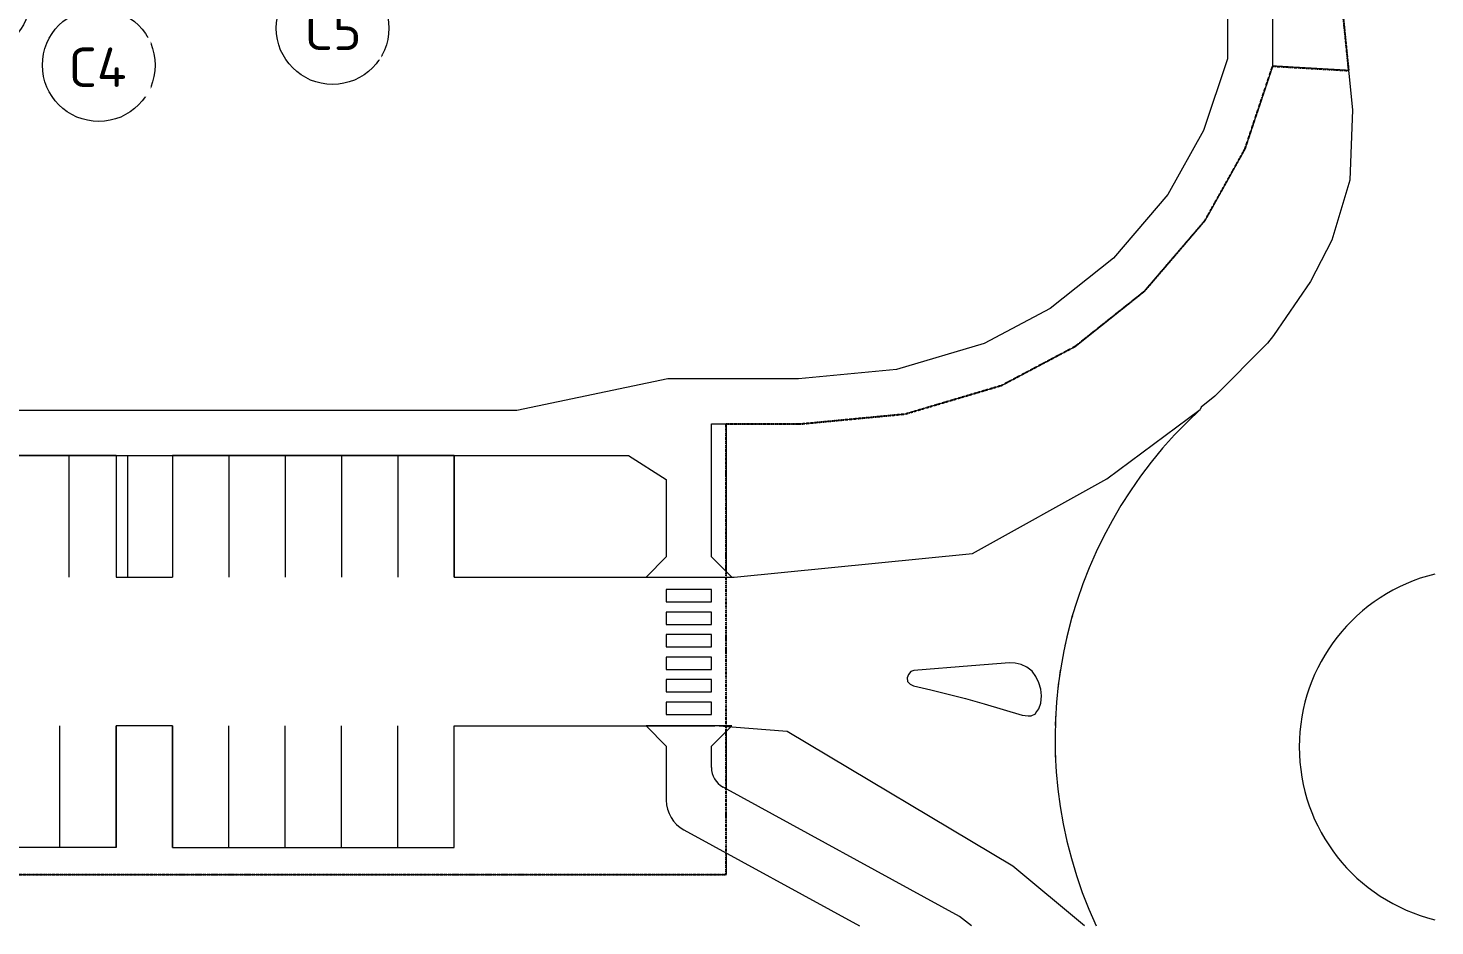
# Model space of a CAD drawing. Header units: millimetres. Extents: x 674 to 609626, y -20132 to 4061356.
# Drawn here: x 536418 to 598818, y 3943660 to 3983511 of the extents above; entities that cross this region are included whole.
import ezdxf

# ---------------------------------------------------------------- set-up
doc = ezdxf.new("R2010")
doc.units = ezdxf.units.MM
doc.linetypes.add('AEC_Double Dash', pattern=[39, 15, -4, 6, -4, 6, -4])
doc.linetypes.add('Boundary', pattern=[16, 5, -2, 5, -2, 0, -2])
for name, color, linetype, lineweight in [('A-010-M_LINE', 90, 'Continuous', 18), ('A-230-M_FLOOR', 192, 'Continuous', 13), ('C-910-M_SITE_BOUND', 91, 'Boundary', 25), ('Z-033_T_GRIDREF', 31, 'Continuous', 13)]:
    doc.layers.add(name, color=color, linetype=linetype, lineweight=lineweight)
doc.styles.add('ISOCPEUR_2', font='isocpeur.ttf', dxfattribs={"height": 1750})

# ---------------------------------------------------------------- blocks, each defined once
blk = doc.blocks.new('Family - ___-240017-S0_021 - ROOF LOADING PLAN')
at = {"layer": 'C-910-M_SITE_BOUND', "color": 21, "linetype": 'AEC_Double Dash', "lineweight": 5}
for p, q in [((-2229692, 3981630), (-2233053, 3981825)), ((-2257301, 3965944), (-2257301, 3959393)), ((-2257301, 3952295), (-2257301, 3949749)), ((-2257301, 3946898), (-2257301, 3945944)), ((-2400034, 3945944), (-2257301, 3945944))]:
    blk.add_line(p, q, dxfattribs=at)
blk = doc.blocks.new('25021-APA-ZZ-ZZ-M3-AR-000001_V3_rvt-2-S0_021 - ROOF LOADING PLAN')
at = {"layer": 'A-010-M_LINE', "lineweight": 5}
for p, q in [((-2286458, 3964544), (-2286458, 3959144)), ((-2283858, 3964544), (-2283858, 3959144)), ((-2281858, 3964544), (-2281858, 3959144)), ((-2279358, 3964544), (-2279358, 3959144)), ((-2276858, 3964544), (-2276858, 3959144)), ((-2274358, 3964544), (-2274358, 3959144)), ((-2271858, 3964544), (-2271858, 3959144)), ((-2269358, 3964544), (-2269358, 3959144)), ((-2286858, 3947144), (-2286858, 3952544)), ((-2284358, 3947144), (-2284358, 3952544)), ((-2281858, 3947144), (-2281858, 3952544)), ((-2281858, 3947144), (-2281858, 3952544)), ((-2279358, 3947144), (-2279358, 3952544)), ((-2276858, 3947144), (-2276858, 3952544)), ((-2274358, 3947144), (-2274358, 3952544)), ((-2271858, 3947144), (-2271858, 3952544)), ((-2269358, 3947144), (-2269358, 3952544))]:
    blk.add_line(p, q, dxfattribs=at)
at = {"layer": 'A-230-M_FLOOR', "lineweight": 5}
for p, q in [((-2235053, 4008049), (-2235053, 3982150)), ((-2233053, 3981825), (-2233053, 4008365)), ((-2230178, 3986426), (-2229514, 3979878)), ((-2235053, 3982150), (-2236117, 3978962)), ((-2234280, 3978150), (-2233053, 3981825)), ((-2229514, 3979878), (-2229637, 3976762)), ((-2236117, 3978962), (-2237704, 3976121)), ((-2236055, 3974972), (-2234280, 3978150)), ((-2229637, 3976762), (-2230427, 3974092)), ((-2237704, 3976121), (-2240116, 3973300)), ((-2238720, 3971855), (-2236055, 3974972)), ((-2230427, 3974092), (-2231371, 3972257)), ((-2240116, 3973300), (-2242923, 3971064)), ((-2241822, 3969384), (-2238720, 3971855)), ((-2231371, 3972257), (-2233012, 3969863)), ((-2242923, 3971064), (-2245847, 3969514)), ((-2245847, 3969514), (-2249739, 3968358)), ((-2245086, 3967654), (-2241822, 3969384)), ((-2233283, 3969532), (-2235627, 3967168)), ((-2233012, 3969863), (-2233283, 3969532)), ((-2249739, 3968358), (-2254088, 3967944)), ((-2259888, 3967944), (-2266583, 3966544)), ((-2254088, 3967944), (-2259888, 3967944)), ((-2249356, 3966385), (-2245086, 3967654)), ((-2235627, 3967168), (-2236223, 3966680)), ((-2266583, 3966544), (-2293554, 3966544)), ((-2253993, 3965944), (-2249356, 3966385)), ((-2240407, 3963498), (-2236265, 3966582)), ((-2236223, 3966680), (-2236265, 3966582)), ((-2257952, 3960044), (-2257952, 3965944)), ((-2257952, 3965944), (-2253993, 3965944)), ((-2284358, 3964544), (-2296796, 3964544)), ((-2292869, 3964544), (-2261626, 3964544)), ((-2284358, 3964544), (-2284358, 3959144)), ((-2269358, 3964544), (-2281858, 3964544)), ((-2281858, 3964544), (-2281858, 3959144)), ((-2269358, 3959144), (-2269358, 3964544)), ((-2261626, 3964544), (-2259952, 3963468)), ((-2259952, 3963468), (-2259952, 3960044)), ((-2246364, 3960197), (-2240407, 3963498)), ((-2259952, 3960044), (-2260852, 3959144)), ((-2257052, 3959144), (-2257952, 3960044)), ((-2256946, 3959144), (-2246364, 3960197)), ((-2284358, 3959144), (-2281858, 3959144)), ((-2269358, 3959144), (-2256946, 3959144)), ((-2260852, 3959144), (-2257052, 3959144)), ((-2257952, 3958590), (-2259952, 3958590)), ((-2259952, 3958590), (-2259952, 3958044)), ((-2257952, 3958044), (-2257952, 3958590)), ((-2259952, 3958044), (-2257952, 3958044)), ((-2257952, 3957590), (-2259952, 3957590)), ((-2259952, 3957590), (-2259952, 3957044)), ((-2257952, 3957044), (-2257952, 3957590)), ((-2259952, 3957044), (-2257952, 3957044)), ((-2257952, 3956590), (-2259952, 3956590)), ((-2259952, 3956590), (-2259952, 3956044)), ((-2257952, 3956044), (-2257952, 3956590)), ((-2259952, 3956044), (-2257952, 3956044)), ((-2257952, 3955590), (-2259952, 3955590)), ((-2259952, 3955590), (-2259952, 3955044)), ((-2257952, 3955044), (-2257952, 3955590)), ((-2259952, 3955044), (-2257952, 3955044)), ((-2249104, 3954945), (-2249205, 3954824)), ((-2248971, 3954997), (-2249104, 3954945)), ((-2246409, 3955210), (-2248971, 3954997)), ((-2244735, 3955335), (-2246409, 3955210)), ((-2244473, 3955324), (-2244735, 3955335)), ((-2244215, 3955257), (-2244473, 3955324)), ((-2243960, 3955148), (-2244215, 3955257)), ((-2243722, 3954962), (-2243960, 3955148)), ((-2243555, 3954728), (-2243722, 3954962)), ((-2257952, 3954590), (-2259952, 3954590)), ((-2259952, 3954590), (-2259952, 3954044)), ((-2257952, 3954044), (-2257952, 3954590)), ((-2249205, 3954824), (-2249270, 3954667)), ((-2249270, 3954667), (-2249249, 3954509)), ((-2249249, 3954509), (-2249132, 3954388)), ((-2249132, 3954388), (-2248986, 3954315)), ((-2248986, 3954315), (-2248217, 3954131)), ((-2243430, 3954453), (-2243555, 3954728)), ((-2243345, 3954170), (-2243430, 3954453)), ((-2259952, 3954044), (-2257952, 3954044)), ((-2248217, 3954131), (-2247444, 3953953)), ((-2247444, 3953953), (-2246675, 3953755)), ((-2246675, 3953755), (-2245846, 3953513)), ((-2243311, 3953874), (-2243345, 3954170)), ((-2243342, 3953543), (-2243311, 3953874)), ((-2257952, 3953590), (-2259952, 3953590)), ((-2259952, 3953590), (-2259952, 3953044)), ((-2257952, 3953044), (-2257952, 3953590)), ((-2245846, 3953513), (-2245014, 3953263)), ((-2245014, 3953263), (-2244171, 3953020)), ((-2243762, 3952987), (-2243576, 3953079)), ((-2243576, 3953079), (-2243556, 3953111)), ((-2243556, 3953111), (-2243428, 3953289)), ((-2243428, 3953289), (-2243342, 3953543)), ((-2284358, 3952544), (-2284358, 3947144)), ((-2281858, 3952544), (-2284358, 3952544)), ((-2281858, 3952544), (-2281858, 3947144)), ((-2269358, 3947144), (-2269358, 3952544)), ((-2269358, 3952544), (-2257800, 3952544)), ((-2257052, 3952544), (-2260852, 3952544)), ((-2260852, 3952544), (-2259952, 3951644)), ((-2259952, 3953044), (-2257952, 3953044)), ((-2257952, 3951644), (-2257052, 3952544)), ((-2254599, 3952294), (-2257800, 3952544)), ((-2244171, 3953020), (-2244032, 3952996)), ((-2244032, 3952996), (-2243897, 3952980)), ((-2243897, 3952980), (-2243762, 3952987)), ((-2244585, 3946306), (-2254599, 3952294)), ((-2259952, 3951644), (-2259952, 3949239)), ((-2257952, 3950698), (-2257952, 3951644)), ((-2246947, 3944078), (-2257432, 3949821)), ((-2259172, 3947923), (-2251389, 3943661)), ((-2284358, 3947144), (-2296858, 3947144)), ((-2281858, 3947144), (-2269358, 3947144)), ((-2241400, 3943661), (-2244585, 3946306)), ((-2246410, 3943661), (-2246947, 3944078))]:
    blk.add_line(p, q, dxfattribs=at)
for centre, radius, start, end in [((-2222910, 3951964), 19800, 132.41517, 204.79641), ((-2223977, 3951605), 7900, 103.79657, 180), ((-2223977, 3951605), 7900, 180, 256.20343), ((-2256952, 3950698), 1000, 180, 241.29242), ((-2258452, 3949239), 1500, 180, 241.29242)]:
    blk.add_arc(centre, radius, start, end, dxfattribs=at)
for points in [[(-2241941, 3957429), (-2241987, 3957270), (-2242031, 3957110), (-2242072, 3956950)], [(-2242072, 3956950), (-2242114, 3956790), (-2242153, 3956630), (-2242191, 3956469)], [(-2242191, 3956469), (-2242228, 3956311), (-2242263, 3956152), (-2242296, 3955993)], [(-2242475, 3955009), (-2242500, 3954846), (-2242524, 3954682), (-2242545, 3954518)], [(-2242545, 3954518), (-2242556, 3954436), (-2242576, 3954272), (-2242594, 3954108), (-2242603, 3954026)], [(-2242681, 3953037), (-2242690, 3952875), (-2242697, 3952713), (-2242702, 3952551)], [(-2242706, 3951550), (-2242702, 3951385), (-2242697, 3951220), (-2242689, 3951055)]]:
    blk.add_open_spline(points, degree=3, dxfattribs=at)
at = {"layer": 'C-910-M_SITE_BOUND', "color": 253, "lineweight": 5}
blk.add_blockref('Family - ___-240017-S0_021 - ROOF LOADING PLAN', (0, 0), dxfattribs=at)
blk = doc.blocks.new('Family - ___-3870354-S0_021 - ROOF LOADING PLAN')
at = {"layer": 'C-910-M_SITE_BOUND'}
for p, q in [((-2230178, 3986426), (-2229692, 3981630)), ((-2234280, 3978150), (-2233053, 3981825)), ((-2233053, 3981825), (-2229692, 3981630)), ((-2236055, 3974972), (-2234280, 3978150)), ((-2238720, 3971855), (-2236055, 3974972)), ((-2241822, 3969384), (-2238720, 3971855)), ((-2245086, 3967654), (-2241822, 3969384)), ((-2249356, 3966385), (-2245086, 3967654)), ((-2253993, 3965944), (-2249356, 3966385)), ((-2257301, 3965944), (-2253993, 3965944)), ((-2257301, 3945944), (-2257301, 3965944)), ((-2401701, 3945944), (-2257301, 3945944))]:
    blk.add_line(p, q, dxfattribs=at)
blk = doc.blocks.new('Grid - NRP_Grid-Head-320187-S0_021 - ROOF LOADING PLAN')
at = {"layer": 'Z-033_T_GRIDREF'}
blk.add_circle((0, 0), 5, dxfattribs=at)

msp = doc.modelspace()

# ---------------------------------------------------------------- block references
at = {"lineweight": 5}
msp.add_blockref('25021-APA-ZZ-ZZ-M3-AR-000001_V3_rvt-2-S0_021 - ROOF LOADING PLAN', (2824679, 0), dxfattribs=at)
at = {"layer": 'C-910-M_SITE_BOUND'}
msp.add_blockref('Family - ___-3870354-S0_021 - ROOF LOADING PLAN', (2824679, 0), dxfattribs=at)
at = {"layer": 'Z-033_T_GRIDREF', "xscale": 499.9999999999995, "yscale": 499.9999999999995, "zscale": 499.9999999999995}
for p, rotation in [((534008, 3984845), 95.99999999999999), ((549922, 3983511), 9.000328388145594), ((539551, 3981869), 9.000328388145551)]:
    msp.add_blockref('Grid - NRP_Grid-Head-320187-S0_021 - ROOF LOADING PLAN', p, dxfattribs=dict(at, rotation=rotation))

# ---------------------------------------------------------------- next in the draw order: texts
at = {"layer": 'Z-033_T_GRIDREF', "char_height": 1750, "attachment_point": 1, "style": 'ISOCPEUR_2', "bg_fill": 3, "box_fill_scale": 1.25, "bg_fill_color": 256, "bg_fill_true_color": 13158600, "bg_fill_transparency": 0}
for s, insert, width in [('C5', (548680, 3984291), 2966.24), ('C4', (538210, 3982649), 3206.75)]:
    msp.add_mtext(s, dxfattribs=dict(at, insert=insert, width=width))

doc.saveas('drawing.dxf')
